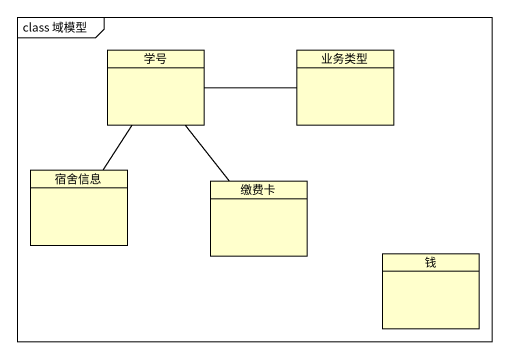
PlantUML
@startuml
mainframe class 域模型
hide circle
hide empty members
class 学号
class 业务类型
class 宿舍信息
class 缴费卡
class 钱
学号 -right- 业务类型
学号 -- 宿舍信息
学号 -- 缴费卡
@enduml
